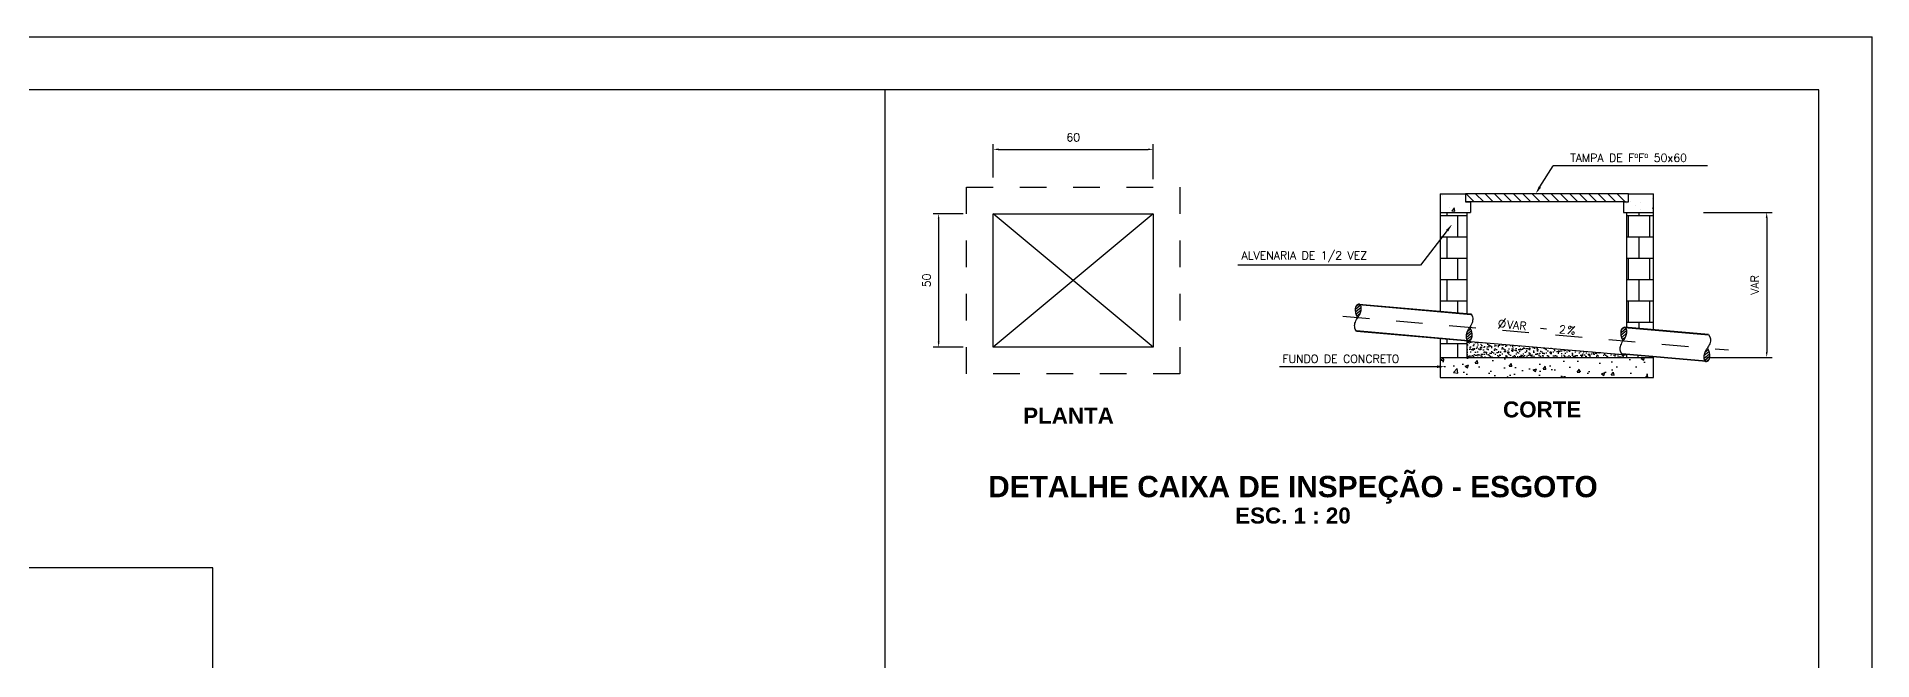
# Model space of a CAD drawing. Header units: millimetres. Extents: x -2485 to 3289, y -257 to 1952.
# Drawn here: x 52.45 to 59.33, y 58.17 to 60.51 of the extents above; entities that cross this region are included whole.
import ezdxf
from ezdxf.enums import TextEntityAlignment as Align

# ---------------------------------------------------------------- set-up
doc = ezdxf.new("R2010")
doc.units = ezdxf.units.MM
doc.header["$LTSCALE"] = 0.3
for name, pattern in [('CONTINUO', [0]), ('HID', [0.37, 0.07, -0.1, 0.03, -0.1, 0.07]), ('T-5CM', [0.1, 0.05, -0.05])]:
    doc.linetypes.add(name, pattern=pattern)
for name, color, linetype in [('CAIXAS', 3, 'Continuous'), ('ESCRITA', 9, 'Continuous'), ('ESGOTO', 2, 'Continuous'), ('PAREDE', 7, 'CONTINUO'), ('PAREDE_CTR25', 7, 'Continuous'), ('TEX', 11, 'Continuous'), ('TEXTO', 3, 'Continuous'), ('TUB', 1, 'Continuous')]:
    doc.layers.add(name, color=color, linetype=linetype)
doc.styles.add('ROMANS', font='romans.shx', dxfattribs={"height": 0.03})
doc.styles.add('SANSSERIFBOLD', font='sasb____.pfb')
doc.dimstyles.new('20', dxfattribs={"dimtxt": 0.03, "dimasz": 0.02, "dimexe": 0.02, "dimexo": 0.02, "dimgap": 0.03, "dimtad": 1, "dimdec": 3, "dimlfac": 100, "dimdsep": 46, "dimtxsty": 'ROMANS', "dimcen": 0.02, "dimclrd": 11, "dimclre": 11, "dimclrt": 3, "dimadec": 0, "dimazin": 0, "dimtfac": 3.333333, "dimtdec": 3, "dimtix": 1, "dimtmove": 2, "dimatfit": 3, "dimfxl": 0, "dimtolj": 1, "dimarcsym": 0})

# ---------------------------------------------------------------- blocks, each defined once
blk = doc.blocks.new('b100')
at = {"layer": 'TUB', "color": 7}
for p, q in [((-0.0104, -0.0292), (0.0066, -0.0121)), ((-0.0101, -0.0394), (0.0091, -0.0203)), ((-0.0081, -0.0163), (0.0031, -0.0051)), ((-0.0068, -0.0468), (0.0105, -0.0295)), ((-0.0002, -0.0508), (0.0097, -0.0409))]:
    blk.add_line(p, q, dxfattribs=at)
for points in [[(0, 0.0508), (0.0052, 0.0436), (0.007, 0.04), (0.0082, 0.0359), (0.0089, 0.0306), (0.0088, 0.0264), (0.0082, 0.0221), (0.0073, 0.0174), (0.0058, 0.0129), (0.0039, 0.0078), (0.0019, 0.0034), (0, 0)], [(0, 0), (-0.0016, -0.0026), (-0.0029, -0.0047), (-0.0039, -0.0065), (-0.0047, -0.008), (-0.0054, -0.0092), (-0.0058, -0.0102), (-0.0062, -0.0111), (-0.0065, -0.0118), (-0.0068, -0.0126), (-0.0071, -0.0132), (-0.0073, -0.0139), (-0.0075, -0.0145), (-0.0077, -0.0151), (-0.0079, -0.0157), (-0.0081, -0.0162), (-0.0083, -0.0168), (-0.0084, -0.0173), (-0.0085, -0.0179), (-0.0087, -0.0184), (-0.0088, -0.0189), (-0.0089, -0.0195), (-0.009, -0.02), (-0.0092, -0.0206), (-0.0093, -0.0212), (-0.0094, -0.0218), (-0.0095, -0.0224), (-0.0097, -0.023), (-0.0098, -0.0237), (-0.0099, -0.0243), (-0.01, -0.025), (-0.0101, -0.0257), (-0.0102, -0.0264), (-0.0103, -0.0271), (-0.0103, -0.0278), (-0.0104, -0.0286), (-0.0105, -0.0293), (-0.0105, -0.03), (-0.0105, -0.0308), (-0.0106, -0.0315), (-0.0106, -0.0322), (-0.0106, -0.0329), (-0.0106, -0.0335), (-0.0106, -0.0342), (-0.0106, -0.0348), (-0.0105, -0.0354), (-0.0105, -0.036), (-0.0105, -0.0366), (-0.0104, -0.0372), (-0.0104, -0.0377), (-0.0103, -0.0383), (-0.0102, -0.0388), (-0.0101, -0.0393), (-0.01, -0.0398), (-0.0099, -0.0403), (-0.0097, -0.0408), (-0.0095, -0.0413), (-0.0094, -0.0418), (-0.0092, -0.0424), (-0.0089, -0.0429), (-0.0087, -0.0433), (-0.0085, -0.0438), (-0.0082, -0.0443), (-0.008, -0.0447), (-0.0078, -0.0452), (-0.0075, -0.0456), (-0.0073, -0.046), (-0.0071, -0.0463), (-0.0068, -0.0467), (-0.0066, -0.047), (-0.0064, -0.0473), (-0.0062, -0.0476), (-0.006, -0.0478), (-0.0058, -0.0481), (-0.0056, -0.0483), (-0.0053, -0.0485), (-0.0051, -0.0487), (-0.0049, -0.0489), (-0.0046, -0.049), (-0.0044, -0.0492), (-0.0041, -0.0494), (-0.0038, -0.0495), (-0.0035, -0.0497), (-0.0031, -0.0499), (-0.0027, -0.05), (-0.0022, -0.0502), (-0.0016, -0.0504), (-0.0008, -0.0506), (0, -0.0508)], [(0, 0), (0.0016, -0.0026), (0.0029, -0.0047), (0.0039, -0.0065), (0.0047, -0.008), (0.0054, -0.0092), (0.0058, -0.0102), (0.0062, -0.0111), (0.0065, -0.0118), (0.0068, -0.0126), (0.0071, -0.0132), (0.0073, -0.0139), (0.0075, -0.0145), (0.0077, -0.0151), (0.0079, -0.0157), (0.0081, -0.0162), (0.0083, -0.0168), (0.0084, -0.0173), (0.0085, -0.0179), (0.0087, -0.0184), (0.0088, -0.0189), (0.0089, -0.0195), (0.009, -0.02), (0.0092, -0.0206), (0.0093, -0.0212), (0.0094, -0.0218), (0.0095, -0.0224), (0.0097, -0.023), (0.0098, -0.0237), (0.0099, -0.0243), (0.01, -0.025), (0.0101, -0.0257), (0.0102, -0.0264), (0.0103, -0.0271), (0.0103, -0.0278), (0.0104, -0.0286), (0.0105, -0.0293), (0.0105, -0.03), (0.0105, -0.0308), (0.0106, -0.0315), (0.0106, -0.0322), (0.0106, -0.0329), (0.0106, -0.0335), (0.0106, -0.0342), (0.0106, -0.0348), (0.0105, -0.0354), (0.0105, -0.036), (0.0105, -0.0366), (0.0104, -0.0372), (0.0104, -0.0377), (0.0103, -0.0383), (0.0102, -0.0388), (0.0101, -0.0393), (0.01, -0.0398), (0.0099, -0.0403), (0.0097, -0.0408), (0.0095, -0.0413), (0.0094, -0.0418), (0.0092, -0.0424), (0.0089, -0.0429), (0.0087, -0.0433), (0.0085, -0.0438), (0.0082, -0.0443), (0.008, -0.0447), (0.0078, -0.0452), (0.0075, -0.0456), (0.0073, -0.046), (0.0071, -0.0463), (0.0068, -0.0467), (0.0066, -0.047), (0.0064, -0.0473), (0.0062, -0.0476), (0.006, -0.0478), (0.0058, -0.0481), (0.0056, -0.0483), (0.0053, -0.0485), (0.0051, -0.0487), (0.0049, -0.0489), (0.0046, -0.049), (0.0044, -0.0492), (0.0041, -0.0494), (0.0038, -0.0495), (0.0035, -0.0497), (0.0031, -0.0499), (0.0027, -0.05), (0.0022, -0.0502), (0.0016, -0.0504), (0.0008, -0.0506), (0, -0.0508)]]:
    blk.add_lwpolyline(points, dxfattribs=at)
blk = doc.blocks.new('*D51')
at = {"layer": 'TEX', "color": 11, "lineweight": -2}
for p, q in [((58.6977, 59.8507), (58.954, 59.8507)), ((58.934, 59.8307), (58.934, 59.3273)), ((58.7093, 59.3073), (58.954, 59.3073))]:
    blk.add_line(p, q, dxfattribs=at)
at = {"layer": 'TEX', "color": 11}
for points in [[(58.9307, 59.8307), (58.9374, 59.8307), (58.934, 59.8507)], [(58.9307, 59.3273), (58.9374, 59.3273), (58.934, 59.3073)]]:
    blk.add_solid(points, dxfattribs=at)
at = {"layer": 'TEX', "color": 3, "insert": (58.889, 59.579), "char_height": 0.03, "attachment_point": 5, "rotation": 90, "style": 'ROMANS'}
blk.add_mtext('\\A1;VAR', dxfattribs=at)
blk = doc.blocks.new('*D52')
at = {"layer": 'TEX', "color": 11, "lineweight": -2}
for p, q in [((55.9224, 59.8459), (55.8101, 59.8459)), ((55.8301, 59.8259), (55.8301, 59.3659)), ((55.9224, 59.3459), (55.8101, 59.3459))]:
    blk.add_line(p, q, dxfattribs=at)
at = {"layer": 'TEX', "color": 11}
for points in [[(55.8268, 59.8259), (55.8335, 59.8259), (55.8301, 59.8459)], [(55.8268, 59.3659), (55.8335, 59.3659), (55.8301, 59.3459)]]:
    blk.add_solid(points, dxfattribs=at)
at = {"layer": 'TEX', "color": 3, "insert": (55.7851, 59.5959), "char_height": 0.03, "attachment_point": 5, "rotation": 90, "style": 'ROMANS'}
blk.add_mtext('\\A1;50', dxfattribs=at)
blk = doc.blocks.new('*D53')
at = {"layer": 'TEX', "color": 11, "lineweight": -2}
for p, q in [((56.0346, 59.9827), (56.0346, 60.1077)), ((56.0546, 60.0877), (56.6146, 60.0877)), ((56.6346, 59.9764), (56.6346, 60.1077))]:
    blk.add_line(p, q, dxfattribs=at)
at = {"layer": 'TEX', "color": 11}
for points in [[(56.0546, 60.091), (56.0546, 60.0844), (56.0346, 60.0877)], [(56.6146, 60.091), (56.6146, 60.0844), (56.6346, 60.0877)]]:
    blk.add_solid(points, dxfattribs=at)
at = {"layer": 'TEX', "color": 3, "insert": (56.3346, 60.1327), "char_height": 0.03, "attachment_point": 5, "style": 'ROMANS'}
blk.add_mtext('\\A1;60', dxfattribs=at)
blk = doc.blocks.new('DD')
at = {"layer": 'TEX', "color": 9}
blk.add_line((0.1881, 0.0234), (0.2108, 0.0234), dxfattribs=at)
at = {"layer": 'TEX', "color": 9, "style": 'ROMANS'}
for s, height, p in [('%%c', 0.04, (0.0265, 0.0079)), ('%', 0.03, (0.2889, 0.0116))]:
    blk.add_text(s, height=height, dxfattribs=at).set_placement(p)
blk.add_attdef('N', (0.0624, 0.0116), '', height=0.03, dxfattribs=at)
blk.add_attdef('INCL', text='', height=0.03, dxfattribs=at).set_placement((0.2837, 0.0116), align=Align.RIGHT)

msp = doc.modelspace()

# ---------------------------------------------------------------- hatches: boundary and pattern name
at = {"layer": 'TEX'}
h = msp.add_hatch(dxfattribs=at)
h.set_pattern_fill('AR-B88', color=256, scale=0.01, style=0)
h.set_pattern_definition([(0, (26.856495, 43.99908), (0, 0.08), []), (90, (26.856495, 43.99908), (-0.04, 0.08), [0.08, -0.08])])
h.paths.add_polyline_path([(57.810073, 59.850697), (57.710073, 59.850697), (57.710073, 59.48048), (57.810073, 59.47174)])
h.paths.add_polyline_path([(57.710073, 59.378493), (57.710073, 59.307318), (57.810073, 59.307318), (57.810073, 59.369753)])
h.paths.add_polyline_path([(58.510073, 59.850697), (58.410073, 59.850697), (58.410073, 59.419299), (58.510073, 59.410559)])
h = msp.add_hatch(dxfattribs=at)
h.set_pattern_fill('AR-SAND', color=256, scale=0.01, style=0)
h.set_pattern_definition([(37.5, (26.856495, 43.999078), (-0.0006299336, 0.019268238), [0, -0.0152, 0, -0.017, 0, -0.01625]), (7.5, (26.856495, 43.999078), (0.017697767, 0.02822146), [0, -0.0082, 0, -0.0137, 0, -0.00525]), (327.5, (26.844195, 43.999078), (0.031141419, 5.65905e-05), [0, -0.005, 0, -0.018, 0, -0.0235]), (317.5, (26.844195, 43.999078), (0.030061266, 0.008776756), [0, -0.0025, 0, -0.0118, 0, -0.0135])])
h.paths.add_polyline_path([(58.410073, 59.307318), (58.410073, 59.317312), (57.810073, 59.36846), (57.810073, 59.307318)])
h = msp.add_hatch(dxfattribs=at)
h.set_pattern_fill('AR-B88', scale=0.0003, style=0)
h.set_pattern_definition([(360, (23.76557, 58.31947), (6e-17, 0.06096), []), (90, (23.765572, 58.31947), (-0.03048, 0.06096), [0.06096, -0.06096])])
h.paths.add_polyline_path([(58.510073, 59.308572), (58.410073, 59.317312), (58.410073, 59.307318), (58.510073, 59.307318)])
h = msp.add_hatch(dxfattribs=at)
h.set_pattern_fill('AR-CONC', color=256, scale=0.0007, style=0)
h.set_pattern_definition([(50, (23.76557, 58.31947), (0.12752927, -0.01115736), [0.013335, -0.146685]), (355, (23.76557, 58.31947), (-0.02467, 0.13373965), [0.010668, -0.117348]), (100.451, (23.7762, 58.31854), (0.10285975, 0.1225817), [0.011333, -0.124663]), (46.1842, (23.76557, 58.35503), (0.1897553, -0.0294296), [0.0200025, -0.2200275]), (96.6356, (23.78138, 58.35258), (0.166183, 0.1731979), [0.0169995, -0.1869945]), (351.184, (23.76557, 58.35503), (0.1661832, 0.1731976), [0.016002, -0.176022]), (21, (23.78335, 58.34614), (0.10613042, -0.07158586), [0.013335, -0.146685]), (326, (23.78335, 58.34614), (0.0432614, 0.1289316), [0.010668, -0.117348]), (71.4514, (23.7922, 58.34017), (0.14939154, 0.057346), [0.011333, -0.124663]), (37.5, (23.76557, 58.31947), (0.00216202, 0.05918853), [0, -0.1159256, 0, -0.119126, 0, -0.1177925]), (7.5, (23.76557, 58.31947), (0.04677376, 0.0701264), [0, -0.0679196, 0, -0.1132586, 0, -0.0448945]), (327.5, (23.72592, 58.31947), (0.094913417, -0.00401012), [0, -0.04445, 0, -0.138684, 0, -0.184023]), (317.5, (23.70814, 58.31947), (0.10369043, 0.01779854), [0, -0.057785, 0, -0.0921004, 0, -0.130683])])
h.paths.add_polyline_path([(57.710073, 59.307318), (57.710073, 59.232318), (58.510073, 59.232318), (58.510073, 59.307318), (58.410073, 59.307318)])

# ---------------------------------------------------------------- linework, layer by layer
at = {"color": 4, "linetype": 'Continuous'}
for p in [(29.554208, 60.510518), (59.329768, 44.510518)]:
    msp.add_line(p, (59.329768, 60.510518), dxfattribs=at)
at = {"color": 12, "linetype": 'Continuous'}
for p, q in [((59.129768, 60.310518), (30.054208, 60.310518)), ((59.129768, 44.710518), (59.129768, 60.310518))]:
    msp.add_line(p, q, dxfattribs=at)
msp.add_line((55.629748, 53.573096), (55.629748, 60.310518))
at = {"color": 4}
for p, q in [((58.415573, 59.921197), (57.804573, 59.921197)), ((58.404573, 59.891197), (57.804573, 59.891197)), ((57.837746, 59.891197), (57.807746, 59.921197)), ((57.873101, 59.891197), (57.843101, 59.921197)), ((57.908456, 59.891197), (57.878456, 59.921197)), ((57.943812, 59.891197), (57.913812, 59.921197)), ((57.979167, 59.891197), (57.949167, 59.921197)), ((58.014522, 59.891197), (57.984522, 59.921197)), ((58.049878, 59.891197), (58.019878, 59.921197)), ((58.085233, 59.891197), (58.055233, 59.921197)), ((58.120588, 59.891197), (58.090588, 59.921197)), ((58.155944, 59.891197), (58.125944, 59.921197)), ((58.191299, 59.891197), (58.161299, 59.921197)), ((58.226654, 59.891197), (58.196654, 59.921197)), ((58.26201, 59.891197), (58.23201, 59.921197)), ((58.297365, 59.891197), (58.267365, 59.921197)), ((58.33272, 59.891197), (58.30272, 59.921197)), ((58.368076, 59.891197), (58.338076, 59.921197)), ((58.403431, 59.891197), (58.373431, 59.921197))]:
    msp.add_line(p, q, dxfattribs=at)
at = {"layer": 'CAIXAS', "linetype": 'T-5CM'}
for p, q in [((55.934593, 59.945876), (56.734593, 59.945876)), ((55.934593, 59.245876), (55.934593, 59.945876)), ((56.734593, 59.945876), (56.734593, 59.245876)), ((56.734593, 59.245876), (55.934593, 59.245876))]:
    msp.add_line(p, q, dxfattribs=at)
at = {"layer": 'CAIXAS', "color": 9, "linetype": 'Continuous'}
for p, q in [((56.034593, 59.345876), (56.034593, 59.845876)), ((56.034593, 59.845876), (56.634593, 59.845876)), ((56.634593, 59.845876), (56.634593, 59.345876)), ((56.634593, 59.345876), (56.034593, 59.345876))]:
    msp.add_line(p, q, dxfattribs=at)
at = {"layer": 'CAIXAS'}
for p, q in [((56.634593, 59.845876), (56.034593, 59.345876)), ((56.634593, 59.345876), (56.034593, 59.845876))]:
    msp.add_line(p, q, dxfattribs=at)
at = {"layer": 'PAREDE', "color": 4}
for p, q in [((57.710073, 59.921197), (57.710073, 59.48048)), ((57.710073, 59.921197), (57.804573, 59.921197)), ((57.804573, 59.921197), (57.804573, 59.891197)), ((57.804573, 59.891197), (57.824171, 59.891197)), ((57.824171, 59.891197), (57.824171, 59.850697)), ((58.396813, 59.891197), (58.415573, 59.891197)), ((58.396813, 59.891197), (58.396813, 59.850697)), ((58.415573, 59.891197), (58.415573, 59.921197)), ((58.415573, 59.921197), (58.510073, 59.921197)), ((58.42249, 59.890306), (58.42249, 59.890306)), ((58.509509, 59.870097), (58.509509, 59.870097)), ((58.510073, 59.410559), (58.510073, 59.921197)), ((57.710073, 59.850697), (57.824171, 59.850697)), ((57.810073, 59.850697), (57.810073, 59.47174)), ((58.396813, 59.850697), (58.510073, 59.850697)), ((58.410073, 59.419299), (58.410073, 59.850697)), ((57.710073, 59.378493), (57.710073, 59.232318)), ((57.810073, 59.369753), (57.810073, 59.307318)), ((58.410073, 59.307318), (58.410073, 59.317312)), ((58.510073, 59.232318), (58.510073, 59.308572)), ((57.710073, 59.307318), (58.510073, 59.307318)), ((58.410073, 59.307318), (58.510073, 59.307318)), ((58.509882, 59.257212), (58.509882, 59.257212)), ((57.710073, 59.232318), (58.510073, 59.232318)), ((58.502472, 59.232413), (58.502472, 59.232413))]:
    msp.add_line(p, q, dxfattribs=at)
at = {"layer": 'PAREDE'}
msp.add_line((57.810073, 59.36846), (58.410073, 59.317312), dxfattribs=at)
at = {"layer": 'PAREDE_CTR25'}
for p, q in [((53.10974, 58.517072), (46.150856, 58.517072)), ((53.10974, 58.137774), (53.10974, 58.517072))]:
    msp.add_line(p, q, dxfattribs=at)
at = {"layer": 'TEX', "color": 11}
for p, q in [((58.083937, 59.94658), (58.133985, 60.026017)), ((58.712099, 60.026017), (58.133985, 60.026017)), ((57.7363, 59.782763), (57.636241, 59.653645)), ((57.636241, 59.653645), (56.951439, 59.653645)), ((57.697609, 59.272387), (57.107677, 59.272387))]:
    msp.add_line(p, q, dxfattribs=at)
at = {"layer": 'TEX', "color": 7}
for p, q in [((57.717689, 59.913568), (57.717689, 59.913568)), ((57.745679, 59.86876), (57.745679, 59.86876)), ((57.753438, 59.85728), (57.763234, 59.868954)), ((57.765475, 59.855991), (57.763126, 59.868728)), ((57.817856, 59.858932), (57.817856, 59.858932)), ((57.822638, 59.878891), (57.822638, 59.878891)), ((58.40983, 59.88309), (58.40983, 59.88309)), ((58.4404, 59.876391), (58.4404, 59.876391)), ((58.459925, 59.86055), (58.459925, 59.86055)), ((58.460699, 59.889787), (58.460699, 59.889787)), ((58.505884, 59.867504), (58.510073, 59.864678)), ((58.505927, 59.867496), (58.510073, 59.869088)), ((58.506241, 59.9023), (58.506241, 59.9023)), ((57.753341, 59.857283), (57.765487, 59.856221))]:
    msp.add_line(p, q, dxfattribs=at)
at = {"layer": 'TEX', "color": 11}
for points in [[(58.088168, 59.943914), (58.079707, 59.949245), (58.067946, 59.921197)], [(57.740252, 59.7797), (57.732347, 59.785826), (57.754676, 59.806476)], [(57.697609, 59.277387), (57.697609, 59.267387), (57.727609, 59.272387)]]:
    msp.add_solid(points, dxfattribs=at)
at = {"layer": 'TUB', "color": 1, "linetype": 'HID'}
msp.add_line((57.34557, 59.461344), (58.790251, 59.335078), dxfattribs=at)
at = {"layer": 'TUB', "color": 4}
for p, q in [((57.40513, 59.505326), (57.825002, 59.468628)), ((57.405287, 59.507119), (57.825159, 59.470421)), ((57.396441, 59.405905), (57.816313, 59.369207)), ((57.396598, 59.407698), (57.81647, 59.371)), ((58.715957, 59.390758), (58.400989, 59.418286)), ((58.716114, 59.392551), (58.401145, 59.42008)), ((58.707267, 59.291337), (58.392299, 59.318865)), ((58.707424, 59.29313), (58.392456, 59.320659))]:
    msp.add_line(p, q, dxfattribs=at)

# ---------------------------------------------------------------- block references
at = {"layer": 'ESCRITA', "rotation": 354.8019772687792}
msp.add_blockref('DD', (57.8962, 59.410084), dxfattribs=at).add_auto_attribs({'N': 'VAR', 'INCL': '2'})
at = {"layer": 'ESGOTO'}
for p, rotation in [((57.820736, 59.419814), 355.0049792704156), ((58.396165, 59.369521), 175.0049792704155)]:
    msp.add_blockref('b100', p, dxfattribs=dict(at, rotation=rotation))
at = {"layer": 'TUB'}
for p, rotation in [((57.400864, 59.456512), 175.0049792704155), ((58.71169, 59.341944), 355.0049792704156)]:
    msp.add_blockref('b100', p, dxfattribs=dict(at, rotation=rotation))

# ---------------------------------------------------------------- texts
at = {"layer": 'TEX', "color": 3, "linetype": 'Continuous', "style": 'SANSSERIFBOLD'}
for s, p in [('PLANTA', (56.316925, 59.058676)), ('CORTE', (58.092405, 59.082044)), ('ESC. 1 : 20', (57.15832, 58.683798))]:
    msp.add_text(s, height=0.06, dxfattribs=at).set_placement(p, align=Align.CENTER)
at = {"layer": 'TEX', "color": 9, "linetype": 'Continuous', "style": 'SANSSERIFBOLD'}
msp.add_text('DETALHE CAIXA DE INSPEÇÃO - ESGOTO', height=0.08, dxfattribs=at).set_placement((57.15832, 58.782558), align=Align.CENTER)
at = {"layer": 'TEXTO', "style": 'ROMANS'}
for s, p in [('TAMPA DE FºFº 50x60', (58.197747, 60.056017)), ('ALVENARIA DE 1/2 VEZ', (56.965594, 59.689698)), ('FUNDO DE CONCRETO', (57.118531, 59.30182))]:
    msp.add_text(s, height=0.03, dxfattribs=at).set_placement(p, align=Align.MIDDLE_LEFT)

# ---------------------------------------------------------------- dimensions: what is measured, and where the dimension line sits
at = {"layer": 'TEX'}
dim = msp.add_linear_dim(base=(56.634593, 60.08769), p1=(56.034593, 59.922698), p2=(56.634593, 59.916362), dimstyle='20', override={"dimscale": 1, "dimexo": 0.06, "dimse1": 0}, dxfattribs=at)
dim.commit()
dim.dimension.update_dxf_attribs({"geometry": '*D53', "text_midpoint": (56.334593, 60.13269)})
dim = msp.add_linear_dim(base=(55.830141, 59.345876), p1=(55.982362, 59.845876), p2=(55.982362, 59.345876), angle=90, dimstyle='20', override={"dimscale": 1, "dimexo": 0.06, "dimse1": 0}, dxfattribs=at)
dim.commit()
dim.dimension.update_dxf_attribs({"geometry": '*D52', "text_midpoint": (55.785141, 59.595876)})
dim = msp.add_linear_dim(base=(58.934045, 59.307318), p1=(58.637709, 59.850697), p2=(58.649326, 59.307318), angle=90, text='VAR', dimstyle='20', override={"dimscale": 1, "dimexo": 0.06, "dimse1": 0}, dxfattribs=at)
dim.commit()
dim.dimension.update_dxf_attribs({"geometry": '*D51', "text_midpoint": (58.889045, 59.579007)})

doc.saveas('drawing.dxf')
